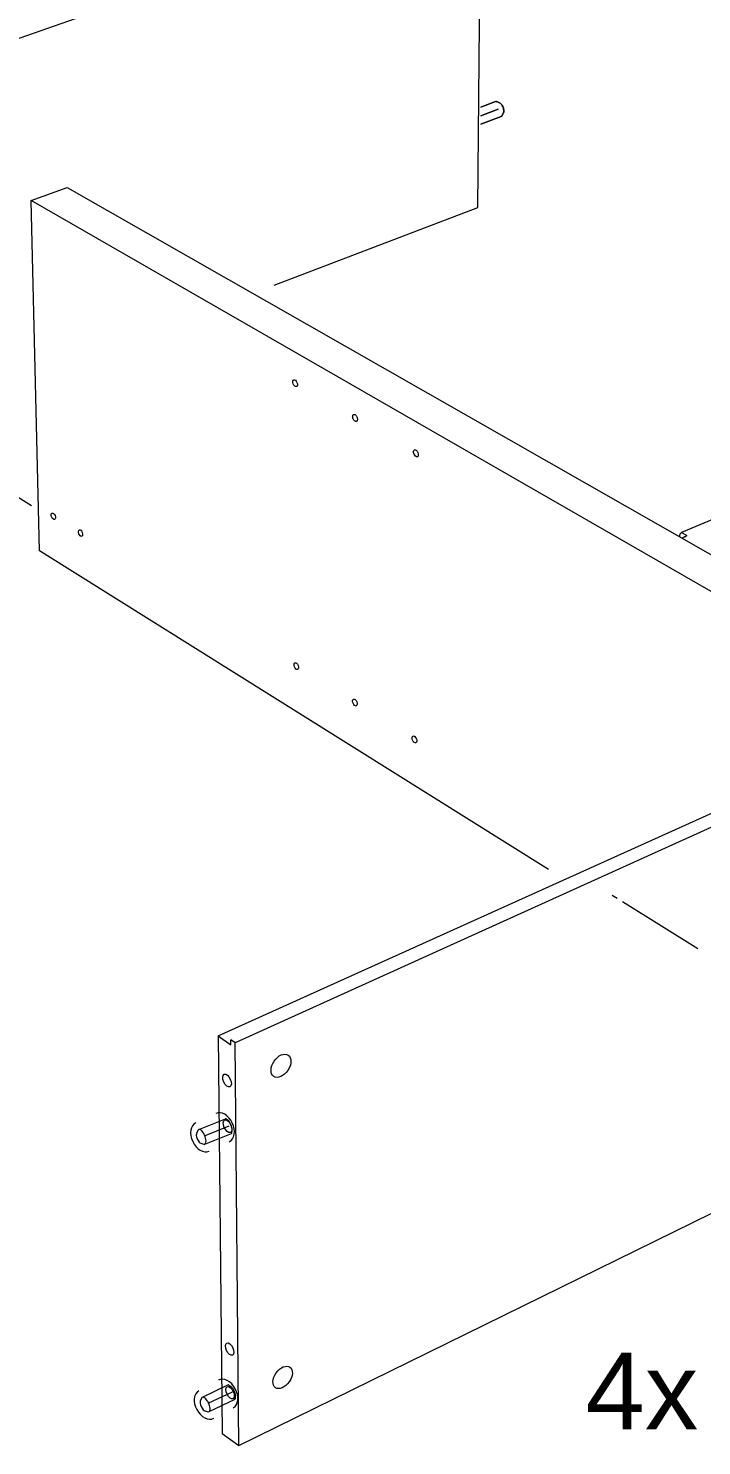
# Model space of a CAD drawing. Header units: metres. Extents: x -0.7 to 8.1, y 0 to 13.3.
# Drawn here: x 0.579 to 0.619, y 0.6987 to 0.7829 of the extents above; entities that cross this region are included whole.
import ezdxf

# ---------------------------------------------------------------- set-up
doc = ezdxf.new("R2010")
doc.units = ezdxf.units.M
doc.header["$MEASUREMENT"] = 0
doc.layers.add('PDF6_Geometry_Num_Penna__7', color=7, linetype='Continuous', lineweight=18)
doc.layers.add('PDF6_Text_Num_Penna__7', color=7, linetype='Continuous', lineweight=18)
doc.styles.add('GENERATED_STYLE_1', font='Arial.ttf')

msp = doc.modelspace()

# ---------------------------------------------------------------- linework, layer by layer
at = {"layer": 'PDF6_Geometry_Num_Penna__7', "color": 7, "linetype": 'Continuous', "lineweight": 18, "flags": 128}
for points in [[(0.6058457560988906, 0.7918816989356642), (0.5285778977655573, 0.7649026656023308), (0.5280240366544462, 0.7652780211578863), (0.5279993422100017, 0.7655471906023308)], [(0.5935582591544462, 0.7676273800467753), (0.6056571258211129, 0.7722424189356641), (0.6058458619322239, 0.791881557824553), (0.6052454341544461, 0.7921778911578864)], [(0.5791274255433351, 0.7726665283801086), (0.581257850543335, 0.773443697824553)], [(0.5812578858211128, 0.7734437331023308), (0.6217267885988906, 0.750370655324553)], [(0.6195349449877795, 0.7494288444912197), (0.579127425543335, 0.7726666694912196)], [(0.5796228313766684, 0.7518412800467753), (0.5791275313766684, 0.772666457824553)], [(0.5791363860988906, 0.7545284589356642), (0.5703225860988906, 0.7600332033801086)], [(0.5902304005433351, 0.7230239569912198), (0.6711879616544462, 0.7595484514356642), (0.6717125422100018, 0.7592888069912198)], [(0.6722810788766684, 0.7592937106023308), (0.591252609432224, 0.7226266939356641)], [(0.6176694208211129, 0.7527728250467752), (0.6176743597100017, 0.7527996361578864), (0.617681768043335, 0.7528289167134419), (0.6176941152655573, 0.7528564333801085), (0.6177114013766685, 0.7528807750467753), (0.6177308041544461, 0.7529026472689976), (0.6177526763766683, 0.7529220500467753), (0.6177749013766684, 0.7529347500467752)], [(0.6176676922100016, 0.7526846306023308), (0.6176694560988906, 0.7527728250467752)], [(0.6177969147100018, 0.7526107236578865), (0.6179539008211128, 0.7526770458801086)], [(0.6179540066544461, 0.7526770458801086), (0.6179804649877795, 0.7526893931023309)], [(0.6098573333211128, 0.7329208200467753), (0.5796228666544462, 0.7518413506023308)], [(0.5904781563766683, 0.6994157506023309), (0.591470873043335, 0.6986858533801086), (0.6701826508211128, 0.7373555894912197)], [(0.6139557997100017, 0.7311882578245531), (0.6136566441544462, 0.7313752300467753)], [(0.6187446522100016, 0.7281975842134419), (0.6142552022100017, 0.7310014619912197)], [(0.5902302947100017, 0.7230240628245531), (0.5909975863766684, 0.7225023044912198)], [(0.5902302947100017, 0.7230240628245531), (0.5904779447100017, 0.6994158211578865)], [(0.5909975158211128, 0.7225021281023308), (0.5909950463766684, 0.7228009308801087)], [(0.5914708024877795, 0.6986859592134419), (0.5912524330433351, 0.7226265175467753), (0.5909952580433351, 0.7228007897689975)], [(0.5890851427655573, 0.7174633325467753), (0.5906737010988906, 0.7181117381023309)], [(0.5894184472100017, 0.7170917869912198), (0.5908902360988906, 0.7176925675467752)], [(0.5907105310988906, 0.7181030950467753), (0.5908280060988906, 0.7180138422689974)], [(0.5910495152655573, 0.7172721622689975), (0.5910710347100018, 0.7174182122689975)], [(0.5908752077655572, 0.7022877144912197), (0.5909976216544461, 0.7022055172689975)], [(0.589642884432224, 0.7012044044912198), (0.5910779844322239, 0.701888087824553)], [(0.5896940372100018, 0.7007063881023308), (0.5912427316544461, 0.7014440464356642)]]:
    msp.add_lwpolyline(points, dxfattribs=at)
for points in [[(0.606880418043335, 0.7780918625467753), (0.6058372541544461, 0.777701690324553)], [(0.6067244197100017, 0.7785362214356643), (0.6058467085988907, 0.7782074325467753)], [(0.6069625799877796, 0.7784657364356641), (0.6067865438766684, 0.7785352336578863)], [(0.6070545138766684, 0.7776544533801086), (0.6058451916544462, 0.7772011339356641)], [(0.6071882166544461, 0.7778634389356641), (0.6071010805433351, 0.7776951639356642)], [(0.5983689838766684, 0.7599382708801086), (0.5983912088766684, 0.7599213375467754), (0.5984159033211128, 0.7598991125467753), (0.5984377755433351, 0.7598723014356642), (0.5984575310988907, 0.7598405514356641), (0.5984748172100017, 0.759805979213442), (0.5984896338766684, 0.7597717597689976), (0.5984991588766684, 0.7597350708801086), (0.5985069199877795, 0.759698029213442), (0.5985086838766684, 0.7596638097689976), (0.5985069199877795, 0.7596320597689975), (0.5984991588766684, 0.7596024264356642), (0.5984896338766684, 0.7595780847689975), (0.5984748172100017, 0.7595586819912198), (0.5984575310988907, 0.7595463347689976), (0.5984377755433351, 0.7595364569912197), (0.5984159033211128, 0.7595364569912197), (0.5983912088766684, 0.7595413958801086), (0.5983668672100018, 0.7595509208801087), (0.5983449949877795, 0.7595682069912197), (0.5983199477655573, 0.7595929014356643), (0.598298075543335, 0.7596197125467753), (0.5982786727655574, 0.7596493458801087), (0.5982613866544462, 0.7596832125467753), (0.5982462172100018, 0.7597177847689975), (0.5982366922100018, 0.7597544736578865), (0.5982292838766684, 0.7597915153245531), (0.5982271672100017, 0.7598257347689975), (0.5982292838766684, 0.7598574847689975), (0.5982366922100018, 0.7598867653245531), (0.5982462172100018, 0.7599118125467753), (0.5982613866544462, 0.759931215324553), (0.5982786727655574, 0.7599456792134419), (0.598298075543335, 0.7599530875467754), (0.5983199477655573, 0.7599530875467754), (0.5983449949877795, 0.7599481486578864)]]:
    msp.add_lwpolyline(points, close=True, dxfattribs=at)
for points in [[(0.6067906713766684, 0.7785333639356642, 0.1993425244429627), (0.6067243491544503, 0.7785358333800975, -0.1993425244429627)], [(0.6071693077655586, 0.7781998125467757, -0.07672135006152123), (0.6072121702655554, 0.7779822544912196, -0.1175319021293531), (0.607190298043335, 0.7778668961578864, 0.1175319021293531), (0.6072123466544461, 0.7779821486578864, 0.07672135006152123), (0.6071693077655572, 0.7781998125467754, 0.07996417868587263), (0.6070590647100017, 0.7783922881023309, 0.1117072130643633), (0.6069655785988896, 0.7784649603245507, -0.1117072130643633), (0.6070590647100017, 0.7783922881023309, -0.07996417868587263)], [(0.6070545844322239, 0.7776541711578864, 0.1965489675389782), (0.6071029149877878, 0.7776986211578825, -0.1965489675389782)]]:
    msp.add_lwpolyline(points, format="xyb", close=True, dxfattribs=at)
for points in [[(0.6227198580433351, 0.752480936713442), (0.6203270369322248, 0.753829323935666, 0.2009375376941774), (0.6199419799877794, 0.7538491500467753), (0.6177748660988905, 0.7529347500467752), (0.6180179299877795, 0.7527950500467753), (0.6180497858211128, 0.7527776581023308), (0.618062133043335, 0.752767780324553), (0.6180716580433351, 0.7527557858801086), (0.6180695413766684, 0.7527335608801087), (0.6180571941544462, 0.7527240358801086), (0.6180419188766684, 0.752713805324553), (0.6179805355433351, 0.7526894636578864), (0.6179688938766684, 0.7526919331023308), (0.6179540066544461, 0.7526870294912197)], [(0.5894878738766683, 0.7166386086578864, 0.1147302983019848), (0.5895154258211127, 0.7168012039356643, 0.07767520135395989), (0.5894459285988906, 0.7171024761578864, 0.07899791258769204), (0.5892840741544462, 0.717366212824553, 0.1127520687123764), (0.5891514297100019, 0.7174639322689979, 0.3907130362856008), (0.5890400224877795, 0.7174209992134419), (0.5889578252655572, 0.717250960324553, 0.1164458979897817), (0.5889365174877779, 0.7171309100467752, 0.159760465621195), (0.5891044514569083, 0.716720284851771, 0.1126792306881502), (0.5892008891544461, 0.7166548011578864), (0.5893786891544461, 0.7165905956023308, 0.1835102657174023), (0.5894410249877795, 0.7165917244912198), (0.591029230543335, 0.7172397772689975)], [(0.590837778043335, 0.7022943114356641), (0.5892889072100017, 0.7015563708801086, 0.1853346451270327), (0.5892466797100017, 0.7015116386578863), (0.5891726316544462, 0.7013334153245531, 0.1176692838292668), (0.5891597199877795, 0.701216116713442, 0.1608000456365168), (0.5893483502655573, 0.7008206175467753, 0.1118526279183629), (0.5894506558211128, 0.7007556711578864), (0.5896318777655573, 0.700701766713442, 0.4063698355290545), (0.5897381344322239, 0.7007560239356642, 0.1139575877261187), (0.5897564083211129, 0.7009194658801087, 0.07805985414080242), (0.5896696249877795, 0.7012161519912197, 0.07968794916540867), (0.5894932008211128, 0.7014703636578864, 0.1151010543715965), (0.5893549119322236, 0.7015606747689964)], [(0.5912610408211127, 0.7014775956023309), (0.5912744463766684, 0.7016243511578865, 0.07720788419664738), (0.5912607233211086, 0.7017318778245518, 0.04190297994255746), (0.5911839588766686, 0.7019376883801087, 0.04156260480363042), (0.5910724810988903, 0.702127482824553)]]:
    msp.add_lwpolyline(points, format="xyb", dxfattribs=at)
at = {"layer": 'PDF6_Geometry_Num_Penna__7', "color": 7, "linetype": 'Continuous', "lineweight": 18}
msp.add_arc((0.5898419958647169, 0.7172614297708829), 0.001250207569439388, 12.22828400995407, 32.16254049262351, dxfattribs=at)
for centre, major_axis, ratio in [((0.5948079790617453, 0.7618085015515806), (-7.94884384913708e-05, 0.0002034238337412786), 0.5509025261528614), ((0.6019887301365852, 0.7576470929444845), (-8.425492693264756e-05, 0.0002053447061813874), 0.5618443693857523), ((0.5804402745514788, 0.7539028982318339), (-7.504653531742458e-05, 0.000190974402302091), 0.525085459170136), ((0.5820574324268413, 0.7529023371344203), (-7.679605795296583e-05, 0.0001926678966223117), 0.5217633749851991), ((0.5948765394583732, 0.7449969096409665), (-8.251380283896827e-05, 0.0001961724018699762), 0.5464580105971101), ((0.5983598875099861, 0.7428389074766025), (-8.48705945786232e-05, 0.0001971545303951494), 0.5513347646706744), ((0.6019010799634295, 0.7406451906993512), (-8.524082763960993e-05, 0.000200425481058697), 0.5476309511497367), ((0.5939676786812996, 0.7212545220068174), (0.000428602117626853, 0.0006324088621498803), 0.6460683133428915), ((0.5907646918872251, 0.7203752723126305), (-0.0001689642397060264, 0.0003730735992565347), 0.515997821242663), ((0.590792242909297, 0.7176661369014069), (-0.0001671327377479326, 0.0003708625642779851), 0.5141384989306057), ((0.5909210611204067, 0.7044190056770642), (-0.0001703701496390542, 0.0003606200566034223), 0.5079392217669718), ((0.5940680429733982, 0.7027393994272263), (0.0004315247426238678, 0.0006100725872230095), 0.6258380758441872), ((0.590946502763179, 0.701826732530774), (-0.000171162077371001, 0.0003600410354756001), 0.5015972938727723)]:
    msp.add_ellipse(centre, major_axis=major_axis, ratio=ratio, dxfattribs=at)
for points in [[(0.6069655080433349, 0.7784647839356642), (0.6069666236246204, 0.7784647839356642), (0.6069612174620495, 0.7784658422689973), (0.606962333043335, 0.7784658422689973)], [(0.6069655080433349, 0.7784647839356642), (0.6069666236246204, 0.7784647839356642), (0.6069612174620495, 0.7784658422689973), (0.606962333043335, 0.7784658422689973)], [(0.6071882519322239, 0.7778632625467753), (0.6071890407673161, 0.7778632625467753), (0.6071883115686391, 0.7778667903245533), (0.6071903685988909, 0.7778667903245533)], [(0.6071882519322239, 0.7778632625467753), (0.6071890407673161, 0.7778632625467753), (0.6071883115686391, 0.7778667903245533), (0.6071903685988909, 0.7778667903245533)], [(0.5910760441544461, 0.7178571383801087), (0.590858733043335, 0.7183217467134421), (0.5904230524877795, 0.718577157824553), (0.5901034358211126, 0.7184272272689975)], [(0.5889054024877795, 0.7178659578245531), (0.588585785821113, 0.7177163800467754), (0.588503235821113, 0.7172182578245531), (0.588720546932224, 0.7167536494912194)], [(0.5907132827655572, 0.7181006961578864), (0.5906988188766684, 0.7181126906023308), (0.5906843549877794, 0.7181162183801086), (0.590673771654446, 0.7181119850467754)], [(0.5908297347100018, 0.7180128544912198), (0.5908304402655573, 0.7180128544912198), (0.5908268552398276, 0.718013912824553), (0.590827970821113, 0.718013912824553)], [(0.5908984558211128, 0.7179320683801086), (0.5908776419322239, 0.7179641711578864), (0.5908543585988906, 0.717991687824553), (0.5908296641544462, 0.7180128544912198)], [(0.5908915413766684, 0.7167444772689975), (0.591211158043335, 0.7168940550467754), (0.5912937080433351, 0.7173925300467754), (0.5910760441544464, 0.7178571383801088)], [(0.5910713874877794, 0.7174206464356642), (0.5910745624877796, 0.7174523964356643), (0.5910720930433352, 0.7174887325467755), (0.5910639791544462, 0.71752612699122)], [(0.5910710699877796, 0.7174180358801086), (0.591072128321113, 0.7174180358801086), (0.5910706339304655, 0.7174205053245528), (0.5910714227655574, 0.7174205053245528)], [(0.588720546932224, 0.7167536494912197), (0.5889382108211129, 0.7162890411578863), (0.5893738913766683, 0.7160336300467753), (0.5896935080433349, 0.7161832078245529)], [(0.5894409191544462, 0.7165917597689976), (0.5894620858211128, 0.7166002264356643), (0.5894793719322239, 0.7166171597689978), (0.589487133043335, 0.7166379736578866)], [(0.5910293716544461, 0.7172399183801087), (0.591040660543335, 0.7172445044912197), (0.5910480688766684, 0.7172579100467752), (0.5910498327655571, 0.7172762544912197)], [(0.5912541616544461, 0.7020629244912198), (0.5910107449877795, 0.7025144800467752), (0.5905613060988907, 0.7027444911578864), (0.5902505088766684, 0.7025765689356642)], [(0.5908781358211128, 0.7022852803245531), (0.5908633191544461, 0.7022962164356643), (0.5908485024877794, 0.7022993914356642), (0.5908379191544462, 0.7022944525467756)], [(0.5890863422100017, 0.701948271713442), (0.5887758977655573, 0.7017803494912197), (0.5887219227655571, 0.7012783467134418), (0.5889653394322237, 0.7008267911578863)], [(0.5893548766544462, 0.701560604213442), (0.5893333572100017, 0.7015673069912197), (0.5893097210988906, 0.7015666014356642), (0.5892889072100015, 0.7015563708801082)], [(0.590999385543335, 0.7022041414356641), (0.5910000910988904, 0.7022041414356641), (0.590996832819354, 0.7022051997689973), (0.5909976216544459, 0.7022051997689973)], [(0.5910726222100017, 0.7021275181023309), (0.591050044432224, 0.7021585625467753), (0.5910249972100016, 0.7021850208801087), (0.5909992444322237, 0.7022040708801089)], [(0.5911335116544462, 0.7009417967134419), (0.5914443088766684, 0.7011090133801087), (0.5914979310988905, 0.7016113689356642), (0.591254161654446, 0.7020629244912199)], [(0.5912428022100017, 0.7014440111578863), (0.5912537383211129, 0.701449655602331), (0.5912600883211131, 0.7014630611578865), (0.5912611466544464, 0.7014814056023307)], [(0.5912743052655572, 0.7016243511578865), (0.5912750108211129, 0.7016243511578865), (0.5912731896842716, 0.7016271733801086), (0.5912743052655571, 0.7016271733801086)], [(0.588965339432224, 0.7008267911578864), (0.5892094616544461, 0.7003755883801087), (0.5896589005433349, 0.7001452244912197), (0.5899693449877791, 0.7003131467134419)]]:
    msp.add_open_spline(points, degree=3, dxfattribs=at)

# ---------------------------------------------------------------- texts
at = {"layer": 'PDF6_Text_Num_Penna__7', "color": 7, "linetype": 'Continuous', "lineweight": 18, "insert": (0.6120602541544461, 0.6996581483116717), "char_height": 0.004545458984375, "attachment_point": 7, "style": 'GENERATED_STYLE_1'}
msp.add_mtext('\\A1;4x', dxfattribs=at)

doc.saveas('drawing.dxf')
